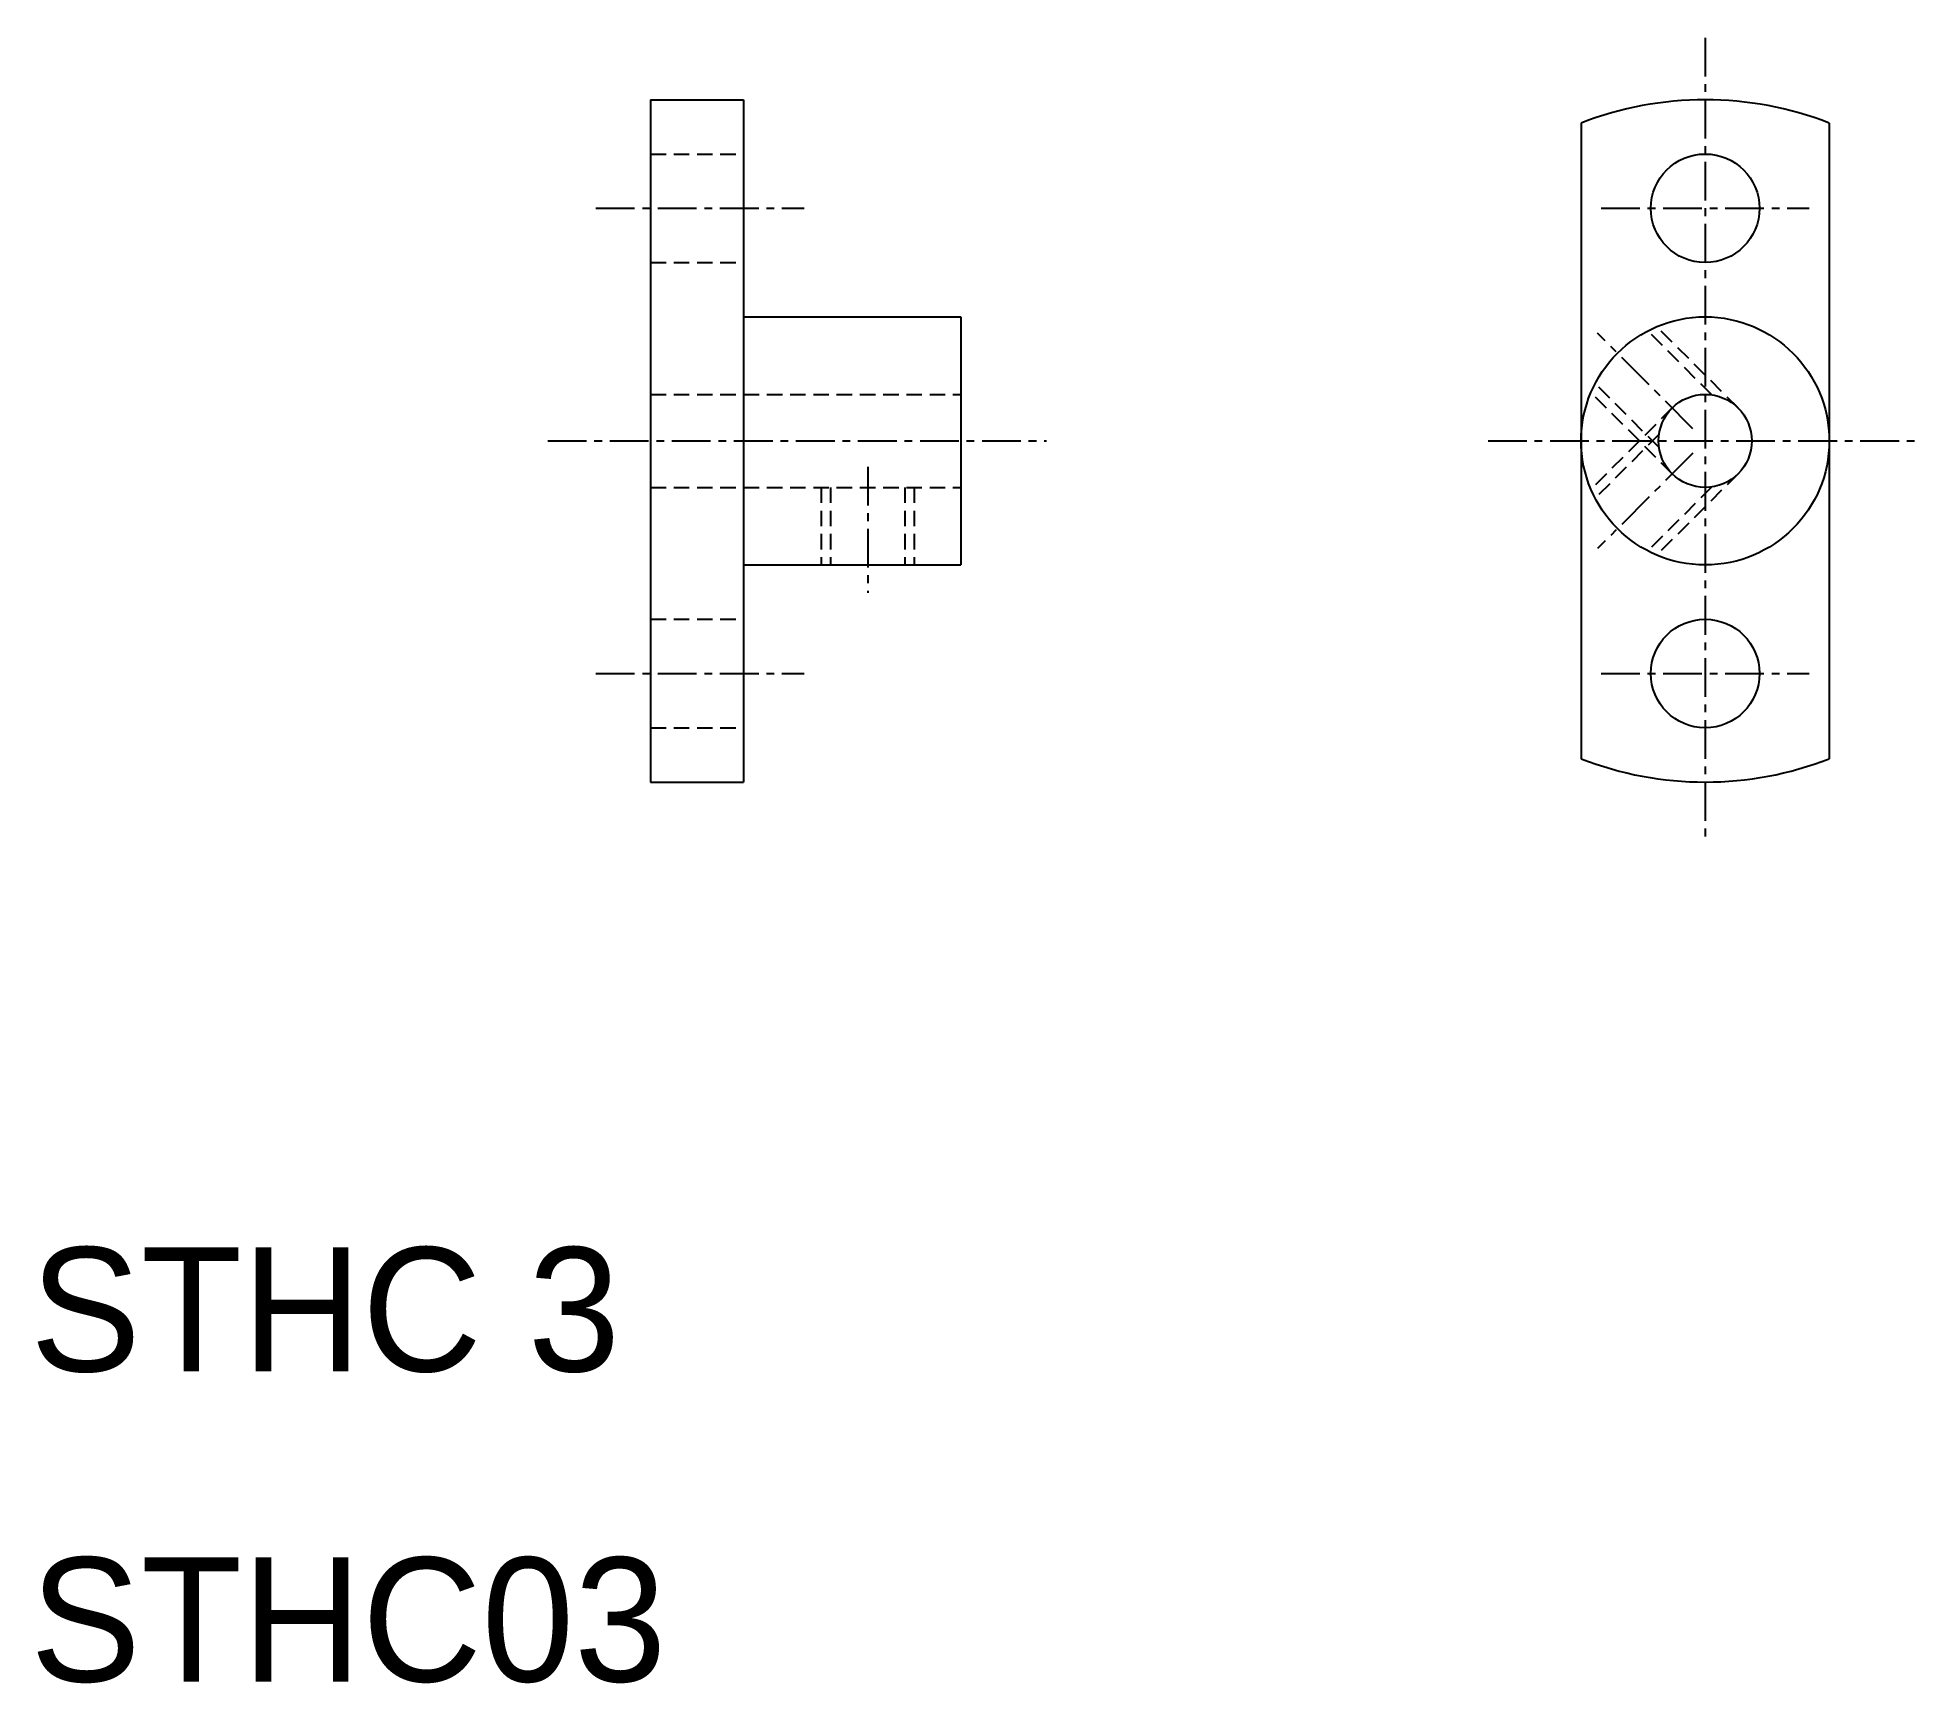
# Model space of a CAD drawing. Extents: x 10.2 to 71, y 9.9 to 63.
import ezdxf

# ---------------------------------------------------------------- set-up
doc = ezdxf.new("R2010")
doc.units = 0
doc.linetypes.add('CENTER', pattern=[2, 1.25, -0.25, 0.25, -0.25])
doc.linetypes.add('DASHED', pattern=[0.75, 0.5, -0.25])
doc.layers.get('0').update_dxf_attribs({"linetype": 'CONTINUOUS'})
doc.layers.add('CENTER', color=1, linetype='CENTER')

msp = doc.modelspace()

# ---------------------------------------------------------------- linework, layer by layer
at = {"color": 7, "linetype": 'CONTINUOUS'}
for p, q in [((30, 61), (30, 39)), ((30, 61), (33, 61)), ((33, 61), (33, 39)), ((60, 60.247), (60, 39.753)), ((68, 60.247), (68, 39.753)), ((30, 55.5), (30, 55.5)), ((33, 54), (40, 54)), ((40, 54), (40, 46)), ((30, 50), (30, 50)), ((33, 46), (40, 46)), ((30, 39), (33, 39))]:
    msp.add_line(p, q, dxfattribs=at)
at = {"color": 3, "linetype": 'DASHED'}
for p, q in [((30, 59.25), (33, 59.25)), ((30, 55.75), (33, 55.75)), ((64.212, 51.485), (62.15, 53.547)), ((65.061, 51.061), (62.439, 53.683)), ((62.515, 49.788), (60.453, 51.85)), ((30, 51.5), (40, 51.5)), ((62.939, 48.939), (60.317, 51.561)), ((62.939, 51.061), (60.317, 48.439)), ((62.515, 50.212), (60.453, 48.15)), ((65.061, 48.939), (62.439, 46.317)), ((30, 48.5), (40, 48.5)), ((35.5, 48.5), (35.5, 46)), ((35.8, 48.5), (35.8, 46)), ((38.2, 48.5), (38.2, 46)), ((38.5, 48.5), (38.5, 46)), ((64.212, 48.515), (62.15, 46.453)), ((30, 44.25), (33, 44.25)), ((30, 40.75), (33, 40.75))]:
    msp.add_line(p, q, dxfattribs=at)
at = {"color": 7, "linetype": 'CONTINUOUS'}
for centre, radius in [((64, 57.5), 1.75), ((64, 50), 4), ((64, 50), 1.5), ((64, 42.5), 1.75)]:
    msp.add_circle(centre, radius, dxfattribs=at)
for start, end in [(68.67631, 111.32369), (248.67631, 291.32369)]:
    msp.add_arc((64, 50), 11, start, end, dxfattribs=at)
at = {"layer": 'CENTER', "color": 1, "linetype": 'CENTER'}
for p, q in [((64, 63), (64, 37)), ((28.237, 57.5), (34.948, 57.5)), ((60.645, 57.5), (67.355, 57.5)), ((63.606, 50.394), (60.527, 53.473)), ((26.688, 50), (42.764, 50)), ((57, 50), (71, 50)), ((63.606, 49.606), (60.527, 46.527)), ((37, 49.167), (37, 45.097)), ((28.237, 42.5), (34.948, 42.5)), ((60.645, 42.5), (67.355, 42.5))]:
    msp.add_line(p, q, dxfattribs=at)

# ---------------------------------------------------------------- texts
at = {"color": 7, "linetype": 'CONTINUOUS'}
for s, p in [('STHC 3', (10, 20)), ('STHC03', (10, 10))]:
    msp.add_text(s, height=4, dxfattribs=at).set_placement(p)

doc.saveas('drawing.dxf')
